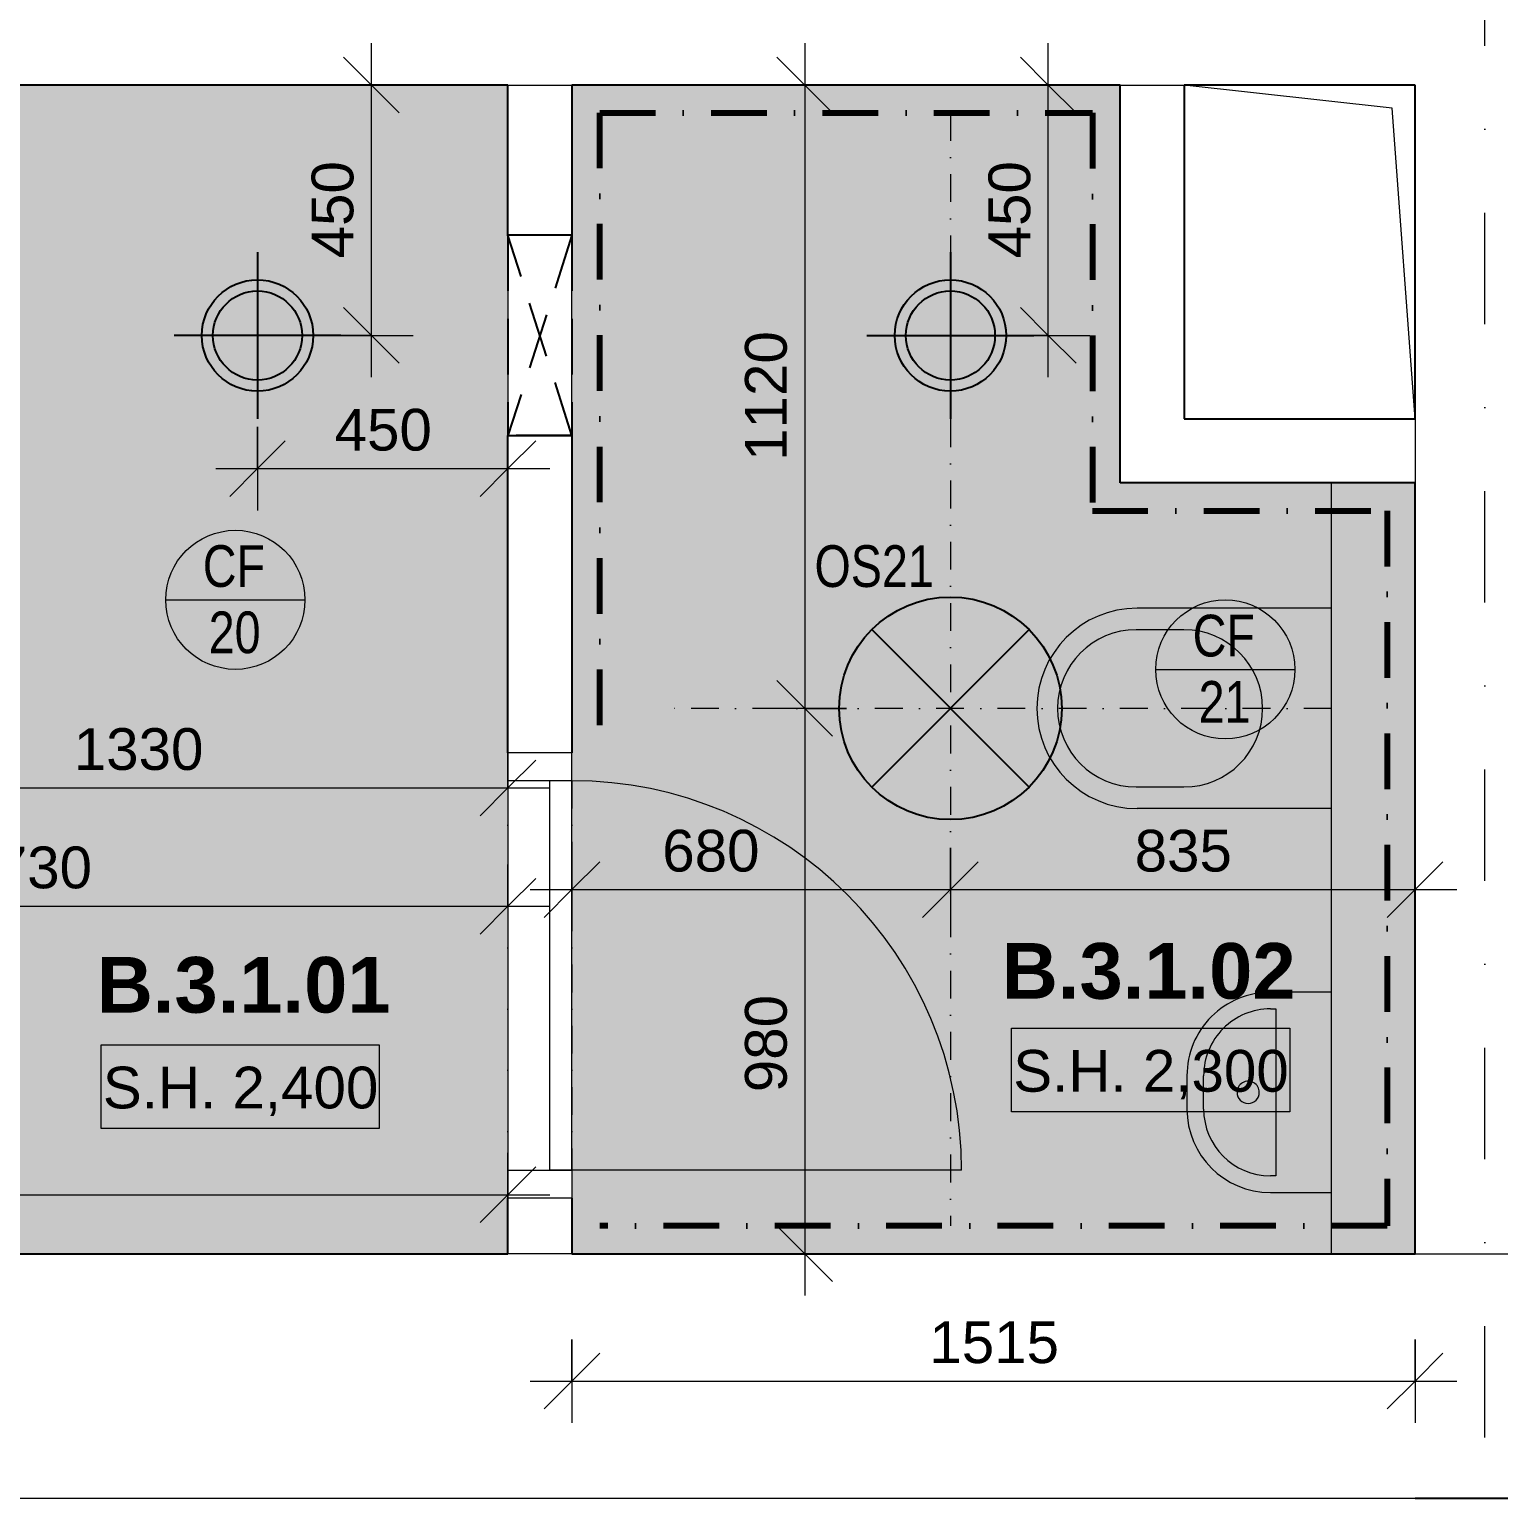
# Model space of a CAD drawing. Header units: millimetres. Extents: x -8397 to 42027, y -1655 to 57416.
# Drawn here: x 4556 to 7196, y 48138 to 50778 of the extents above; entities that cross this region are included whole.
import ezdxf

# ---------------------------------------------------------------- set-up
doc = ezdxf.new("R2010")
doc.units = ezdxf.units.MM
for name, pattern in [('ABMV_DashDot_2_2mm-S0_6mm', [110, 50, -30, 0, -30]), ('HA_Dash_3mm-S1mm', [150, 100, -50]), ('HA_DashDot_10mm-S3mm', [500, 200, -150, 0, -150]), ('HA_DashDot_2_2mm-S0_6mm', [110, 50, -30, 0, -30]), ('HA_DashDot_4mm-S1mm', [200, 100, -50, 0, -50])]:
    doc.linetypes.add(name, pattern=pattern)
for name, color, linetype, lineweight in [('-UNDERLAY_I-WALL-____-OTLN', 9, 'Continuous', 9), ('-UNDERLAY_P-SANR-FIXT-OTLN', 9, 'Continuous', 9), ('A-____-____-DIMS', 9, 'Continuous', 5), ('A-____-____-DIMS-50', 9, 'Continuous', 5), ('A-AREA-____-IDEN', 9, 'Continuous', 9), ('A-CLNG-____-IDEN', 9, 'Continuous', 9), ('A-CLNG-____-PATT', 9, 'Continuous', 9), ('A-DETL-____-OTLN', 9, 'Continuous', 25), ('A-DETL-GENF-OTLN', 9, 'Continuous', 9), ('A-DOOR-____-MCUT', 9, 'HA_DashDot_2_2mm-S0_6mm', 9), ('A-DOOR-____-OTLN', 9, 'Continuous', 9), ('A-DOOR-FRAM-OTLN', 9, 'Continuous', 9), ('A-GENM-____-MCUT', 9, 'HA_Dash_3mm-S1mm', 25), ('A-GENM-____-OTLN', 9, 'Continuous', 9), ('A-WALL-____-MCUT', 9, 'Continuous', 25), ('E-LITE-EQPM-IDEN', 9, 'Continuous', 9), ('E-LITE-EQPM-OTLN', 9, 'Continuous', 9), ('G-____-____-DIMS', 9, 'Continuous', 5), ('I-WALL-____-MCUT', 9, 'Continuous', 25), ('I-WALL-____-OTLN', 9, 'Continuous', 9), ('M-HVAC-CDFF-OTLN', 9, 'Continuous', 9), ('S-GRID-____-OTLN', 9, 'Continuous', 5)]:
    doc.layers.add(name, color=color, linetype=linetype, lineweight=lineweight)
doc.styles.add('Arial_1', font='arial.ttf', dxfattribs={"height": 75})
doc.styles.add('Arial_2', font='arial.ttf', dxfattribs={"width": 0.8, "height": 75})
doc.styles.add('Arial_B', font='arialbd.ttf', dxfattribs={"height": 100})
doc.dimstyles.new('Inner_Dimensions', dxfattribs={"dimscale": 304.8, "dimtxt": 76.519455, "dimasz": 0.328084, "dimexe": 0.246063, "dimexo": 0.0625, "dimgap": 0.032808, "dimtad": 1, "dimdec": 0, "dimzin": 0, "dimdsep": 46, "dimtxsty": 'Arial_1', "dimblk1": 'OBLIQUE', "dimblk2": 'OBLIQUE', "dimsah": 1, "dimcen": 0.09, "dimdle": 0.246063, "dimazin": 0, "dimtfac": 1, "dimtdec": 4, "dimtix": 1, "dimtmove": 0, "dimatfit": 3, "dimfxl": 0.246063, "dimfxlon": 1, "dimtvp": 1, "dimtolj": 1, "dimtzin": 0, "dimlwd": 9, "dimlwe": 9, "dimarcsym": 2})
doc.dimstyles.new('Inner_Dimensions_1', dxfattribs={"dimscale": 304.8, "dimtxt": 76.519455, "dimasz": 0.328084, "dimexe": 0.246063, "dimexo": 0.0625, "dimgap": 0.032808, "dimtad": 1, "dimdec": 0, "dimzin": 0, "dimdsep": 46, "dimtxsty": 'Arial_1', "dimblk1": 'OBLIQUE', "dimblk2": 'OBLIQUE', "dimsah": 1, "dimcen": 0.09, "dimdle": 0.246063, "dimazin": 0, "dimtfac": 1, "dimtdec": 4, "dimtix": 1, "dimtmove": 2, "dimatfit": 3, "dimfxl": 0.246063, "dimfxlon": 1, "dimtvp": 1, "dimtolj": 1, "dimtzin": 0, "dimlwd": 9, "dimlwe": 9, "dimarcsym": 2})

# ---------------------------------------------------------------- blocks, each defined once
blk = doc.blocks.new('ABMV_Toilet_WallHung - Default-1991236-DPS_B - 3NP')
at = {"layer": '-UNDERLAY_P-SANR-FIXT-OTLN', "color": 254}
for p, q in [((-55, 75), (-55, 424.6)), ((-16.3, 426.2), (-16.3, 340.3)), ((266.3, 340.3), (266.3, 426.2)), ((305, 75), (305, 424.6))]:
    blk.add_line(p, q, dxfattribs=at)
for centre, radius, start, end in [((125, 424.6), 180, 0, 180), ((125, 426.2), 141.3, 360, 180), ((125, 340.3), 141.3, 180, 360)]:
    blk.add_arc(centre, radius, start, end, dxfattribs=at)
blk = doc.blocks.new('ABMV_WashBasin_Generic - 360x260-1648715-DPS_B - 3NP')
at = {"layer": '-UNDERLAY_P-SANR-FIXT-OTLN', "color": 254}
for p, q in [((155, 335), (95, 335)), ((95, 305), (155, 305)), ((-55, 185), (-55, 75)), ((-25, 175), (-25, 185)), ((275, 185), (275, 175)), ((305, 75), (305, 185)), ((275, 175), (-25, 175))]:
    blk.add_line(p, q, dxfattribs=at)
for centre, radius, start, end in [((95, 185), 150, 90, 180), ((155, 185), 150, 360, 90), ((95, 185), 120, 90, 180), ((155, 185), 120, 360, 90), ((125, 225), 20, 90, 270), ((125, 225), 20, 270, 90)]:
    blk.add_arc(centre, radius, start, end, dxfattribs=at)
blk = doc.blocks.new('HA_DR_Single_Swing_Solid - In_BJ_700x2100-2124340-DPS_B - 3NP')
at = {"layer": 'A-DOOR-____-MCUT'}
for p, q in [((-350, 57.5), (350, 57.5)), ((-350, -57.5), (350, -57.5))]:
    blk.add_line(p, q, dxfattribs=at)
at = {"layer": 'A-DOOR-____-OTLN', "lineweight": 5}
blk.add_line((350, 757.5), (350, 57.5), dxfattribs=at)
at = {"layer": 'A-DOOR-____-OTLN'}
for p, q in [((350, 57.5), (-350, 57.5)), ((-350, 57.5), (-350, 17.5)), ((350, 57.5), (350, 17.5)), ((350, 17.5), (-350, 17.5))]:
    blk.add_line(p, q, dxfattribs=at)
at = {"layer": 'A-DOOR-____-OTLN', "lineweight": 5}
blk.add_arc((350, 57.5), 700, 90, 180, dxfattribs=at)
at = {"layer": 'A-DOOR-FRAM-OTLN'}
for p, q in [((-400, 57.5), (-400, -57.5)), ((-350, 57.5), (-400, 57.5)), ((-350, 57.5), (-350, -57.5)), ((350, -57.5), (350, 57.5)), ((350, 57.5), (400, 57.5)), ((400, 57.5), (400, -57.5)), ((-400, -57.5), (-350, -57.5)), ((-350, -57.5), (350, -57.5)), ((400, -57.5), (350, -57.5))]:
    blk.add_line(p, q, dxfattribs=at)
blk = doc.blocks.new('HA_GM_Shaft_Rectangle - Default-2138725-DPS_B - 3NP')
at = {"layer": 'A-DETL-GENF-OTLN'}
for p, q in [((0, 600), (41.5, 41.5)), ((41.5, 41.5), (415, 0))]:
    blk.add_line(p, q, dxfattribs=at)
at = {"layer": 'A-GENM-____-OTLN'}
for p, q in [((0, 600), (0, 0)), ((415, 600), (0, 600)), ((415, 0), (415, 600)), ((0, 0), (415, 0))]:
    blk.add_line(p, q, dxfattribs=at)
blk = doc.blocks.new('HA_LF_GenericSymbol - OS21_koupelny-1994274-DPS_B - 3NP')
at = {"layer": 'E-LITE-EQPM-OTLN', "color": 11, "lineweight": 25}
for p, q in [((141.4, 141.4), (-141.4, -141.4)), ((-141.4, 141.4), (141.4, -141.4))]:
    blk.add_line(p, q, dxfattribs=at)
blk.add_circle((0, 0), 200, dxfattribs=at)
blk = doc.blocks.new('HA_GM_Tiling_LineBased - Generic Tiles-2050761-DPS_B - 3NP')
at = {"layer": 'A-GENM-____-OTLN', "linetype": 'HA_DashDot_4mm-S1mm', "lineweight": 80}
blk.add_line((50, -50), (1150, -50), dxfattribs=at)
blk = doc.blocks.new('HA_GM_Tiling_LineBased - Generic Tiles-2050762-DPS_B - 3NP')
at = {"layer": 'A-GENM-____-OTLN', "linetype": 'HA_DashDot_4mm-S1mm', "lineweight": 80}
blk.add_line((50, -50), (935, -50), dxfattribs=at)
blk = doc.blocks.new('HA_GM_Tiling_LineBased - Generic Tiles-2050439-DPS_B - 3NP')
at = {"layer": 'A-GENM-____-OTLN', "linetype": 'HA_DashDot_4mm-S1mm', "lineweight": 80}
blk.add_line((50, -50), (765, -50), dxfattribs=at)
blk = doc.blocks.new('HA_GM_Tiling_LineBased - Generic Tiles-2050763-DPS_B - 3NP')
at = {"layer": 'A-GENM-____-OTLN', "linetype": 'HA_DashDot_4mm-S1mm', "lineweight": 80}
blk.add_line((-50, -50), (480, -50), dxfattribs=at)
blk = doc.blocks.new('HA_GM_Tiling_LineBased - Generic Tiles-2050764-DPS_B - 3NP')
at = {"layer": 'A-GENM-____-OTLN', "linetype": 'HA_DashDot_4mm-S1mm', "lineweight": 80}
blk.add_line((50, -50), (1335, -50), dxfattribs=at)
blk = doc.blocks.new('HA_GM_Tiling_LineBased - Generic Tiles-2050765-DPS_B - 3NP')
at = {"layer": 'A-GENM-____-OTLN', "linetype": 'HA_DashDot_4mm-S1mm', "lineweight": 80}
blk.add_line((50, -50), (1465, -50), dxfattribs=at)
blk = doc.blocks.new('HA_VZT_GenericSymbol - Default-1980824-DPS_B - 3NP')
at = {"layer": 'M-HVAC-CDFF-OTLN', "color": 92, "lineweight": 25}
for p, q in [((0, 150), (0, -150)), ((-150, 0), (150, 0))]:
    blk.add_line(p, q, dxfattribs=at)
for radius in [100, 80]:
    blk.add_circle((0, 0), radius, dxfattribs=at)
blk = doc.blocks.new('HA_VZT_GenericSymbol - Default-1996934-DPS_B - 3NP')
at = {"layer": 'M-HVAC-CDFF-OTLN', "color": 92, "lineweight": 25}
for p, q in [((0, -150), (0, 150)), ((-150, 0), (150, 0))]:
    blk.add_line(p, q, dxfattribs=at)
for radius in [100, 80]:
    blk.add_circle((0, 0), radius, dxfattribs=at)
blk = doc.blocks.new('HA_GM_Opening_Rectangle_WallBased - Default-2022477-DPS_B - 3NP')
at = {"layer": 'A-GENM-____-MCUT'}
for p, q in [((305, 57.5), (-55, -57.5)), ((-55, 57.5), (305, -57.5)), ((-55, 57.5), (-55, -57.5)), ((-55, 57.5), (305, 57.5)), ((305, 57.5), (305, -57.5)), ((-55, -57.5), (305, -57.5))]:
    blk.add_line(p, q, dxfattribs=at)
blk = doc.blocks.new('DIMBLOCK14-DPS_B - 3NP')
at = {"layer": 'A-____-____-DIMS-50', "lineweight": 9}
for p, q in [((3685.7, 49277.1), (3685.7, 49127.1)), ((3685.7, 49202.1), (3685.7, 49277.1)), ((5415.7, 49277.1), (5415.7, 49127.1)), ((5415.7, 49202.1), (5415.7, 49277.1)), ((3685.7, 49202.1), (3735.7, 49252.1)), ((5415.7, 49202.1), (5465.7, 49252.1)), ((3685.7, 49202.1), (3635.7, 49152.1)), ((3685.7, 49202.1), (5490.7, 49202.1)), ((5415.7, 49202.1), (5365.7, 49152.1))]:
    blk.add_line(p, q, dxfattribs=at)
at = {"layer": 'A-____-____-DIMS-50', "color": 0, "lineweight": 9, "insert": (4435.3, 49309.4), "char_height": 75, "width": 276.883, "attachment_point": 1, "line_spacing_factor": 0.941778, "style": 'Arial_1'}
blk.add_mtext('1730', dxfattribs=at)
blk = doc.blocks.new('_Oblique')
at = {"color": 0, "linetype": 'ByBlock', "lineweight": -2}
blk.add_line((-0.5, -0.5), (0.5, 0.5), dxfattribs=at)
blk = doc.blocks.new('DIMBLOCK15-DPS_B - 3NP')
at = {"layer": 'A-____-____-DIMS-50', "lineweight": 9}
for p, q in [((5530.7, 49307.1), (5530.7, 49157.1)), ((5530.7, 49232.1), (5530.7, 49307.1)), ((6210.7, 49307.1), (6210.7, 49157.1)), ((6210.7, 49232.1), (6210.7, 49307.1)), ((5530.7, 49232.1), (5580.7, 49282.1)), ((6210.7, 49232.1), (6260.7, 49282.1)), ((5455.7, 49232.1), (6210.7, 49232.1)), ((5530.7, 49232.1), (5480.7, 49182.1)), ((6210.7, 49232.1), (6160.7, 49182.1))]:
    blk.add_line(p, q, dxfattribs=at)
at = {"layer": 'A-____-____-DIMS-50', "color": 0, "lineweight": 9, "insert": (5692.9, 49339.5), "char_height": 75, "width": 207.662, "attachment_point": 1, "line_spacing_factor": 0.941778, "style": 'Arial_1'}
blk.add_mtext('680', dxfattribs=at)
blk = doc.blocks.new('DIMBLOCK16-DPS_B - 3NP')
at = {"layer": 'A-____-____-DIMS-50', "lineweight": 9}
for p, q in [((6210.7, 49307.1), (6210.7, 49157.1)), ((6210.7, 49232.1), (6210.7, 49307.1)), ((7045.7, 49307.1), (7045.7, 49157.1)), ((7045.7, 49232.1), (7045.7, 49307.1)), ((6210.7, 49232.1), (6260.7, 49282.1)), ((7045.7, 49232.1), (7095.7, 49282.1)), ((6210.7, 49232.1), (6160.7, 49182.1)), ((6210.7, 49232.1), (7120.7, 49232.1)), ((7045.7, 49232.1), (6995.7, 49182.1))]:
    blk.add_line(p, q, dxfattribs=at)
at = {"layer": 'A-____-____-DIMS-50', "color": 0, "lineweight": 9, "insert": (6541.7, 49339.5), "char_height": 75, "width": 207.662, "attachment_point": 1, "line_spacing_factor": 0.941778, "style": 'Arial_1'}
blk.add_mtext('835', dxfattribs=at)
blk = doc.blocks.new('DIMBLOCK19-DPS_B - 3NP')
at = {"layer": 'A-____-____-DIMS-50', "lineweight": 9}
for p, q in [((5948.9, 50752.7), (5948.9, 49557.7)), ((5948.9, 50677.7), (5898.9, 50727.7)), ((6023.9, 50677.7), (5873.9, 50677.7)), ((5948.9, 50677.7), (5998.9, 50627.7)), ((5948.9, 50677.7), (6023.9, 50677.7)), ((5948.9, 49557.7), (5898.9, 49607.7)), ((6023.9, 49557.7), (5873.9, 49557.7)), ((5948.9, 49557.7), (5998.9, 49507.7)), ((5948.9, 49557.7), (6023.9, 49557.7))]:
    blk.add_line(p, q, dxfattribs=at)
at = {"layer": 'A-____-____-DIMS-50', "color": 0, "lineweight": 9, "insert": (5841.6, 50002.4), "char_height": 75, "width": 276.883, "attachment_point": 1, "rotation": 90, "line_spacing_factor": 0.941778, "style": 'Arial_1'}
blk.add_mtext('1120', dxfattribs=at)
blk = doc.blocks.new('DIMBLOCK20-DPS_B - 3NP')
at = {"layer": 'A-____-____-DIMS-50', "lineweight": 9}
for p, q in [((5948.9, 49557.7), (5898.9, 49607.7)), ((6023.9, 49557.7), (5873.9, 49557.7)), ((5948.9, 49557.7), (5948.9, 48502.7)), ((5948.9, 49557.7), (5998.9, 49507.7)), ((5948.9, 49557.7), (6023.9, 49557.7)), ((5948.9, 48577.7), (5898.9, 48627.7)), ((6023.9, 48577.7), (5873.9, 48577.7)), ((5948.9, 48577.7), (5998.9, 48527.7)), ((5948.9, 48577.7), (6023.9, 48577.7))]:
    blk.add_line(p, q, dxfattribs=at)
at = {"layer": 'A-____-____-DIMS-50', "color": 0, "lineweight": 9, "insert": (5841.6, 48868), "char_height": 75, "width": 207.662, "attachment_point": 1, "rotation": 90, "line_spacing_factor": 0.941778, "style": 'Arial_1'}
blk.add_mtext('980', dxfattribs=at)
blk = doc.blocks.new('Spot Elevations - Generic-448778-DPS_B - 3NP')
at = {"layer": 'G-____-____-DIMS', "lineweight": 9}
for p, q in [((-5, 0), (-5, 3)), ((-5, 3), (5, 3)), ((5, 3), (5, 0)), ((5, 0), (-5, 0))]:
    blk.add_line(p, q, dxfattribs=at)
blk = doc.blocks.new('HA_Tag_Ceiling - Group _ Type Mark-1728985-DPS_B - 3NP')
at = {"layer": 'A-CLNG-____-IDEN'}
blk.add_line((-2.5, 0), (2.5, 0), dxfattribs=at)
blk.add_circle((0, 0), 2.5, dxfattribs=at)
blk = doc.blocks.new('DIMBLOCK62-DPS_B - 3NP')
at = {"layer": 'A-____-____-DIMS-50', "lineweight": 9}
for p, q in [((4086, 49489.7), (4086, 49339.7)), ((4086, 49414.7), (4086, 49489.7)), ((5415.7, 49489.7), (5415.7, 49339.7)), ((5415.7, 49414.7), (5415.7, 49489.7)), ((4086, 49414.7), (4136, 49464.7)), ((5415.7, 49414.7), (5465.7, 49464.7)), ((4011, 49414.7), (5490.7, 49414.7)), ((4086, 49414.7), (4036, 49364.7)), ((5415.7, 49414.7), (5365.7, 49364.7))]:
    blk.add_line(p, q, dxfattribs=at)
at = {"layer": 'A-____-____-DIMS-50', "color": 0, "lineweight": 9, "insert": (4635.5, 49522.1), "char_height": 75, "width": 276.883, "attachment_point": 1, "line_spacing_factor": 0.941778, "style": 'Arial_1'}
blk.add_mtext('1330', dxfattribs=at)
blk = doc.blocks.new('DIMBLOCK77-DPS_B - 3NP')
at = {"layer": 'A-____-____-DIMS-50', "lineweight": 9}
for p, q in [((6386.4, 50152.7), (6386.4, 50752.7)), ((6386.4, 50677.7), (6336.4, 50727.7)), ((6461.4, 50677.7), (6311.4, 50677.7)), ((6386.4, 50677.7), (6436.4, 50627.7)), ((6386.4, 50677.7), (6461.4, 50677.7)), ((6386.4, 50227.7), (6336.4, 50277.7)), ((6311.4, 50227.7), (6461.4, 50227.7)), ((6386.4, 50227.7), (6311.4, 50227.7)), ((6386.4, 50227.7), (6436.4, 50177.7))]:
    blk.add_line(p, q, dxfattribs=at)
at = {"layer": 'A-____-____-DIMS-50', "color": 0, "lineweight": 9, "insert": (6279.1, 50366.2), "char_height": 75, "width": 207.662, "attachment_point": 1, "rotation": 90, "line_spacing_factor": 0.941778, "style": 'Arial_1'}
blk.add_mtext('450', dxfattribs=at)
blk = doc.blocks.new('DIMBLOCK80-DPS_B - 3NP')
at = {"layer": 'A-____-____-DIMS-50', "lineweight": 9}
for p, q in [((4965.7, 50063.5), (4965.7, 49913.5)), ((4965.7, 49988.5), (4965.7, 50063.5)), ((5415.7, 50063.5), (5415.7, 49913.5)), ((5415.7, 49988.5), (5415.7, 50063.5)), ((4965.7, 49988.5), (5015.7, 50038.5)), ((5415.7, 49988.5), (5465.7, 50038.5)), ((4890.7, 49988.5), (5490.7, 49988.5)), ((4965.7, 49988.5), (4915.7, 49938.5)), ((5415.7, 49988.5), (5365.7, 49938.5))]:
    blk.add_line(p, q, dxfattribs=at)
at = {"layer": 'A-____-____-DIMS-50', "color": 0, "lineweight": 9, "insert": (5104.2, 50095.9), "char_height": 75, "width": 207.662, "attachment_point": 1, "line_spacing_factor": 0.941778, "style": 'Arial_1'}
blk.add_mtext('450', dxfattribs=at)
blk = doc.blocks.new('DIMBLOCK83-DPS_B - 3NP')
at = {"layer": 'A-____-____-DIMS-50', "lineweight": 9}
for p, q in [((5170.3, 50152.7), (5170.3, 50752.7)), ((5170.3, 50677.7), (5120.3, 50727.7)), ((5095.3, 50677.7), (5245.3, 50677.7)), ((5170.3, 50677.7), (5095.3, 50677.7)), ((5170.3, 50677.7), (5220.3, 50627.7)), ((5170.3, 50227.7), (5120.3, 50277.7)), ((5095.3, 50227.7), (5245.3, 50227.7)), ((5170.3, 50227.7), (5095.3, 50227.7)), ((5170.3, 50227.7), (5220.3, 50177.7))]:
    blk.add_line(p, q, dxfattribs=at)
at = {"layer": 'A-____-____-DIMS-50', "color": 0, "lineweight": 9, "insert": (5062.9, 50366.2), "char_height": 75, "width": 207.662, "attachment_point": 1, "rotation": 90, "line_spacing_factor": 0.941778, "style": 'Arial_1'}
blk.add_mtext('450', dxfattribs=at)
blk = doc.blocks.new('DIMBLOCK114-DPS_B - 3NP')
at = {"layer": 'A-____-____-DIMS-50', "lineweight": 9}
for p, q in [((1960.7, 48758.8), (1960.7, 48608.8)), ((1960.7, 48683.8), (1960.7, 48758.8)), ((5415.7, 48758.8), (5415.7, 48608.8)), ((5415.7, 48683.8), (5415.7, 48758.8)), ((1960.7, 48683.8), (2010.7, 48733.8)), ((5415.7, 48683.8), (5465.7, 48733.8)), ((1885.7, 48683.8), (5490.7, 48683.8)), ((1960.7, 48683.8), (1910.7, 48633.8)), ((5415.7, 48683.8), (5365.7, 48633.8))]:
    blk.add_line(p, q, dxfattribs=at)
at = {"layer": 'A-____-____-DIMS-50', "color": 0, "lineweight": 9, "insert": (3572.8, 48791.2), "char_height": 75, "width": 276.883, "attachment_point": 1, "line_spacing_factor": 0.941778, "style": 'Arial_1'}
blk.add_mtext('3455', dxfattribs=at)
blk = doc.blocks.new('DIMBLOCK124-DPS_B - 3NP')
at = {"layer": 'A-____-____-DIMS-50', "lineweight": 9}
for p, q in [((5530.7, 48423.8), (5530.7, 48273.8)), ((5530.7, 48348.8), (5530.7, 48423.8)), ((7045.7, 48423.8), (7045.7, 48273.8)), ((7045.7, 48348.8), (7045.7, 48423.8)), ((5530.7, 48348.8), (5580.7, 48398.8)), ((7045.7, 48348.8), (7095.7, 48398.8)), ((5455.7, 48348.8), (7120.7, 48348.8)), ((5530.7, 48348.8), (5480.7, 48298.8)), ((7045.7, 48348.8), (6995.7, 48298.8))]:
    blk.add_line(p, q, dxfattribs=at)
at = {"layer": 'A-____-____-DIMS-50', "color": 0, "lineweight": 9, "insert": (6172.8, 48456.2), "char_height": 75, "width": 276.883, "attachment_point": 1, "line_spacing_factor": 0.941778, "style": 'Arial_1'}
blk.add_mtext('1515', dxfattribs=at)

msp = doc.modelspace()

# ---------------------------------------------------------------- hatches: boundary and pattern name
at = {"layer": 'A-CLNG-____-PATT'}
h = msp.add_hatch(color=256, dxfattribs=at)
h.paths.add_polyline_path([(5415.7, 48577.7), (5415.7, 50677.7), (2275.7, 50677.7), (2275.7, 50262.7), (1960.7, 50262.7), (1960.7, 48577.7), (5242.1, 48577.7)])
h.paths.add_polyline_path([(4086, 49592.7), (4076.9, 49593.9), (4068.5, 49597.4), (4061.2, 49603), (4055.7, 49610.2), (4052.2, 49618.7), (4051, 49627.7), (4052.2, 49636.8), (4055.7, 49645.2), (4061.2, 49652.5), (4068.5, 49658), (4076.9, 49661.5), (4086, 49662.7), (4095, 49661.5), (4103.5, 49658), (4110.7, 49652.5), (4116.3, 49645.2), (4119.8, 49636.8), (4121, 49627.7), (4119.8, 49618.7), (4116.3, 49610.2), (4110.7, 49603), (4103.5, 49597.4), (4095, 49593.9)])
msp.add_hatch(color=256, dxfattribs=at).paths.add_polyline_path([(7045.7, 48577.7), (7045.7, 49962.7), (6515.7, 49962.7), (6515.7, 50677.7), (5530.7, 50677.7), (5530.7, 48577.7)])

# ---------------------------------------------------------------- linework, layer by layer
at = {"layer": '-UNDERLAY_I-WALL-____-OTLN'}
msp.add_line((6895.7, 48577.7), (6895.7, 49962.7), dxfattribs=at)
at = {"layer": 'A-DETL-____-OTLN', "linetype": 'ABMV_DashDot_2_2mm-S0_6mm', "lineweight": 5}
for p, q in [((6210.7, 50627.7), (6210.7, 48627.7)), ((6895.7, 49557.7), (5695.7, 49557.7))]:
    msp.add_line(p, q, dxfattribs=at)
at = {"layer": 'A-WALL-____-MCUT', "lineweight": 9}
for p, q in [((5415.7, 50677.7), (5530.7, 50677.7)), ((6515.7, 50677.7), (6630.7, 50677.7)), ((7045.7, 50077.7), (7045.7, 49962.7)), ((5530.7, 48577.7), (5415.7, 48577.7)), ((7045.7, 48577.7), (7295.7, 48577.7)), ((7045.7, 48137.7), (4360.7, 48137.7))]:
    msp.add_line(p, q, dxfattribs=at)
at = {"layer": 'A-WALL-____-MCUT'}
for p, q in [((4360.7, 48577.7), (5415.7, 48577.7)), ((5530.7, 48577.7), (7045.7, 48577.7)), ((7295.7, 48137.7), (7045.7, 48137.7))]:
    msp.add_line(p, q, dxfattribs=at)
at = {"layer": 'I-WALL-____-MCUT'}
for p, q in [((5415.7, 50677.7), (4300.7, 50677.7)), ((5415.7, 50407.7), (5415.7, 50677.7)), ((5530.7, 50677.7), (5530.7, 50407.7)), ((6515.7, 50677.7), (5530.7, 50677.7)), ((6515.7, 49962.7), (6515.7, 50677.7)), ((6630.7, 50677.7), (6630.7, 50077.7)), ((7045.7, 50677.7), (6630.7, 50677.7)), ((7045.7, 50077.7), (7045.7, 50677.7)), ((5530.7, 50407.7), (5415.7, 50407.7)), ((6630.7, 50077.7), (7045.7, 50077.7)), ((5415.7, 49477.7), (5415.7, 50047.7)), ((5415.7, 50047.7), (5530.7, 50047.7)), ((5530.7, 50047.7), (5530.7, 49477.7)), ((7045.7, 49962.7), (6515.7, 49962.7)), ((7045.7, 48577.7), (7045.7, 49962.7)), ((5415.7, 48577.7), (5415.7, 48677.7)), ((5530.7, 48677.7), (5530.7, 48577.7))]:
    msp.add_line(p, q, dxfattribs=at)
at = {"layer": 'I-WALL-____-OTLN'}
for p, q in [((5415.7, 50407.7), (5415.7, 50047.7)), ((5530.7, 50047.7), (5530.7, 50407.7))]:
    msp.add_line(p, q, dxfattribs=at)
at = {"layer": 'S-GRID-____-OTLN', "linetype": 'HA_DashDot_10mm-S3mm', "lineweight": 9}
msp.add_line((7170.7, 37745.7), (7170.7, 55816), dxfattribs=at)

# ---------------------------------------------------------------- block references
at = {"layer": '-UNDERLAY_P-SANR-FIXT-OTLN', "color": 254, "rotation": 89.99999999999986}
for name, p in [('ABMV_Toilet_WallHung - Default-1991236-DPS_B - 3NP', (6970.7, 49432.7)), ('ABMV_WashBasin_Generic - 360x260-1648715-DPS_B - 3NP', (6970.7, 48742.7))]:
    msp.add_blockref(name, p, dxfattribs=at)
at = {"layer": 'A-CLNG-____-IDEN', "xscale": 49.99999999999998, "yscale": 49.99999999999998, "zscale": 49.99999999999998}
for p in [(4925.9, 49752.7), (6704.5, 49627.7)]:
    msp.add_blockref('HA_Tag_Ceiling - Group _ Type Mark-1728985-DPS_B - 3NP', p, dxfattribs=at)
at = {"layer": 'A-DOOR-____-OTLN', "rotation": 269.9999999999998}
msp.add_blockref('HA_DR_Single_Swing_Solid - In_BJ_700x2100-2124340-DPS_B - 3NP', (5473.2, 49077.7), dxfattribs=at)
at = {"layer": 'A-GENM-____-OTLN', "lineweight": 5, "rotation": 180}
msp.add_blockref('HA_GM_Shaft_Rectangle - Default-2138725-DPS_B - 3NP', (7045.7, 50677.7), dxfattribs=at)
at = {"layer": 'A-GENM-____-OTLN', "linetype": 'HA_DashDot_4mm-S1mm', "lineweight": 80}
for name, p, rotation in [('HA_GM_Tiling_LineBased - Generic Tiles-2050761-DPS_B - 3NP', (5530.7, 49477.7), 89.9999999999999), ('HA_GM_Tiling_LineBased - Generic Tiles-2050439-DPS_B - 3NP', (6515.7, 50677.7), 269.9999999999999), ('HA_GM_Tiling_LineBased - Generic Tiles-2050764-DPS_B - 3NP', (7045.7, 49962.7), 269.9999999999999), ('HA_GM_Tiling_LineBased - Generic Tiles-2050765-DPS_B - 3NP', (7045.7, 48577.7), 180)]:
    msp.add_blockref(name, p, dxfattribs=dict(at, rotation=rotation))
for name, p in [('HA_GM_Tiling_LineBased - Generic Tiles-2050762-DPS_B - 3NP', (5530.7, 50677.7)), ('HA_GM_Tiling_LineBased - Generic Tiles-2050763-DPS_B - 3NP', (6515.7, 49962.7))]:
    msp.add_blockref(name, p, dxfattribs=at)
at = {"layer": 'A-GENM-____-OTLN', "rotation": 269.9999999999998}
msp.add_blockref('HA_GM_Opening_Rectangle_WallBased - Default-2022477-DPS_B - 3NP', (5473.2, 50352.7), dxfattribs=at)
at = {"layer": 'E-LITE-EQPM-OTLN', "color": 11, "lineweight": 25}
msp.add_blockref('HA_LF_GenericSymbol - OS21_koupelny-1994274-DPS_B - 3NP', (6210.7, 49557.7), dxfattribs=at)
at = {"layer": 'G-____-____-DIMS', "lineweight": 9, "xscale": 49.99999999999998, "yscale": 49.99999999999998, "zscale": 49.99999999999998}
for p in [(6570.4, 48833), (4934.5, 48803)]:
    msp.add_blockref('Spot Elevations - Generic-448778-DPS_B - 3NP', p, dxfattribs=at)
at = {"layer": 'M-HVAC-CDFF-OTLN', "color": 92, "lineweight": 25, "rotation": 180}
msp.add_blockref('HA_VZT_GenericSymbol - Default-1996934-DPS_B - 3NP', (4965.7, 50227.7), dxfattribs=at)
at = {"layer": 'M-HVAC-CDFF-OTLN', "color": 92, "lineweight": 25}
msp.add_blockref('HA_VZT_GenericSymbol - Default-1980824-DPS_B - 3NP', (6210.7, 50227.7), dxfattribs=at)

# ---------------------------------------------------------------- texts
at = {"layer": 'A-AREA-____-IDEN', "lineweight": 5, "char_height": 100, "width": 653.375, "attachment_point": 1, "style": 'Arial_B'}
for s, insert in [('B.3.1.02', (6302.9, 49136)), ('B.3.1.01', (4676.8, 49111))]:
    msp.add_mtext(s, dxfattribs=dict(at, insert=insert))
at = {"layer": 'A-CLNG-____-IDEN', "lineweight": 5, "char_height": 75, "attachment_point": 1, "style": 'Arial_2'}
for s, insert, width in [('CF', (4867.4, 49850.9), 137.89), ('20', (4878, 49731.8), 115.443), ('CF', (6646, 49725.9), 137.89), ('21', (6656.6, 49606.8), 115.443)]:
    msp.add_mtext(s, dxfattribs=dict(at, insert=insert, width=width))
at = {"layer": 'E-LITE-EQPM-IDEN', "lineweight": 5, "insert": (5966.5, 49850.8), "char_height": 75, "width": 262.953, "attachment_point": 1, "style": 'Arial_2'}
msp.add_mtext('OS21', dxfattribs=at)
at = {"layer": 'G-____-____-DIMS', "lineweight": 9, "char_height": 75, "width": 592.246, "attachment_point": 1, "line_spacing_factor": 0.941778, "style": 'Arial_1'}
for s, insert in [('S.H. 2,300', (6323.6, 48943.9)), ('S.H. 2,400', (4687.8, 48913.9))]:
    msp.add_mtext(s, dxfattribs=dict(at, insert=insert))

# ---------------------------------------------------------------- dimensions: what is measured, and where the dimension line sits
at = {"layer": 'A-____-____-DIMS', "lineweight": 9}
for base, p1, p2, override, picture, middle in [((5170.3, 50677.7), (5095.3, 50227.7), (5095.3, 50677.7), {"dimpost": '<>', "dimfxl": 450}, 'DIMBLOCK83-DPS_B - 3NP', (5122, 50452.7)), ((5948.9, 49557.7), (6023.9, 50677.7), (6023.9, 49557.7), {"dimpost": '<>', "dimfxl": 1120}, 'DIMBLOCK19-DPS_B - 3NP', (5900.6, 50117.7)), ((6386.4, 50677.7), (6311.4, 50227.7), (6461.4, 50677.7), {"dimpost": '<>', "dimfxl": 474.341649}, 'DIMBLOCK77-DPS_B - 3NP', (6338.2, 50452.7))]:
    dim = msp.add_linear_dim(base=base, p1=p1, p2=p2, angle=90, dimstyle='Inner_Dimensions', override=override, dxfattribs=at)
    dim.commit()
    dim.dimension.update_dxf_attribs({"geometry": picture, "text_midpoint": middle})
for base, p1, p2, override, picture, middle in [((5415.7, 49988.5), (4965.7, 50063.5), (5415.7, 50063.5), {"dimpost": '<>', "dimfxl": 450}, 'DIMBLOCK80-DPS_B - 3NP', (5190.7, 50036.8)), ((5415.7, 49414.7), (4086, 49489.7), (5415.7, 49489.7), {"dimpost": '<>', "dimfxl": 1329.714706}, 'DIMBLOCK62-DPS_B - 3NP', (4750.8, 49463.1)), ((7045.7, 49232.1), (6210.7, 49307.1), (7045.7, 49307.1), {"dimpost": '<>', "dimfxl": 835}, 'DIMBLOCK16-DPS_B - 3NP', (6628.2, 49280.5)), ((5415.7, 49202.1), (3685.7, 49277.1), (5415.7, 49277.1), {"dimpost": '<>', "dimfxl": 1730}, 'DIMBLOCK14-DPS_B - 3NP', (4550.7, 49250.4)), ((5415.7, 48683.8), (1960.7, 48758.8), (5415.7, 48758.8), {"dimpost": '<>', "dimfxl": 3455}, 'DIMBLOCK114-DPS_B - 3NP', (3688.2, 48732.1)), ((7045.7, 48348.8), (5530.7, 48423.8), (7045.7, 48423.8), {"dimpost": '<>', "dimfxl": 1515}, 'DIMBLOCK124-DPS_B - 3NP', (6288.2, 48397.1))]:
    dim = msp.add_linear_dim(base=base, p1=p1, p2=p2, dimstyle='Inner_Dimensions', override=override, dxfattribs=at)
    dim.commit()
    dim.dimension.update_dxf_attribs({"geometry": picture, "text_midpoint": middle})
dim = msp.add_linear_dim(base=(5948.9, 48577.7), p1=(6023.9, 49557.7), p2=(6023.9, 48577.7), angle=90, dimstyle='Inner_Dimensions_1', override={"dimpost": '<>', "dimfxl": 980}, dxfattribs=at)
dim.commit()
dim.dimension.update_dxf_attribs({"geometry": 'DIMBLOCK20-DPS_B - 3NP', "text_midpoint": (5891.6, 48971.8), "dimtype": 160, "text_rotation": 90})
dim = msp.add_linear_dim(base=(6210.7, 49232.1), p1=(5530.7, 49307.1), p2=(6210.7, 49307.1), dimstyle='Inner_Dimensions_1', override={"dimpost": '<>', "dimfxl": 680}, dxfattribs=at)
dim.commit()
dim.dimension.update_dxf_attribs({"geometry": 'DIMBLOCK15-DPS_B - 3NP', "text_midpoint": (5796.8, 49289.5), "dimtype": 160})

doc.saveas('drawing.dxf')
